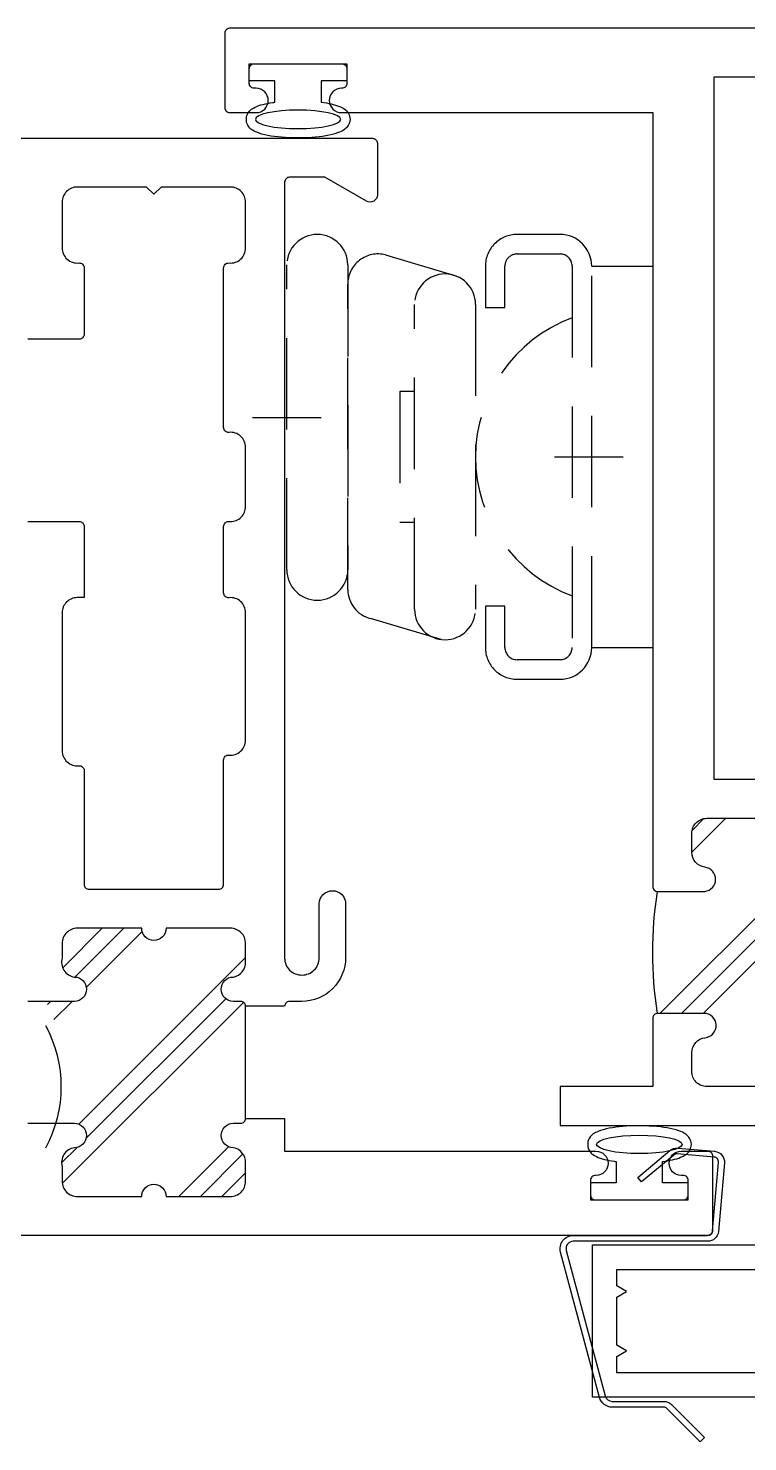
# Model space of a CAD drawing. Extents: x -138 to 168, y -127 to 80.
# Drawn here: x 3.501 to 4.976, y 45.403 to 48.301 of the extents above; entities that cross this region are included whole.
import ezdxf

# ---------------------------------------------------------------- set-up
doc = ezdxf.new("R2010")
doc.units = 0
doc.header["$MEASUREMENT"] = 0
doc.linetypes.add('HIDDEN', pattern=[0.375, 0.25, -0.125])
doc.layers.get('0').update_dxf_attribs({"linetype": 'CONTINUOUS'})
for name, color, linetype in [('DIM', 7, 'CONTINUOUS'), ('FRAME', 1, 'CONTINUOUS'), ('GEOMETRY', 1, 'CONTINUOUS'), ('MISC', 7, 'CONTINUOUS'), ('SCREEN', 5, 'CONTINUOUS'), ('SCREEN_CLIP', 7, 'CONTINUOUS'), ('VENT', 5, 'CONTINUOUS')]:
    doc.layers.add(name, color=color, linetype=linetype)

# ---------------------------------------------------------------- blocks, each defined once
blk = doc.blocks.new('4-BAR_HINGE')
at = {"linetype": 'HIDDEN', "ltscale": 0.75}
for p, q in [((0.4006, -1.0542), (0.3126, -1.0542)), ((0.3126, -1.0942), (0.4006, -1.0942)), ((0.2476, -1.1192), (0.2476, -1.9012)), ((0.2876, -1.9012), (0.2876, -1.1192)), ((0.4256, -1.1192), (0.4256, -1.2042)), ((0.4656, -1.2042), (0.4656, -1.1192)), ((0.5561, -1.1357), (0.7009, -1.1785)), ((0.4256, -1.2042), (0.4656, -1.2042)), ((0.4857, -1.8227), (0.4857, -1.1977)), ((0.6107, -1.1977), (0.6107, -1.8227)), ((0.7476, -1.2385), (0.7476, -1.8642)), ((0.7476, -1.9037), (0.7476, -1.2787)), ((0.8726, -1.2787), (0.8726, -1.9037)), ((0.6407, -1.3765), (0.6107, -1.3765)), ((0.6407, -1.6439), (0.6407, -1.3765)), ((0.6107, -1.6439), (0.6407, -1.6439)), ((0.4656, -1.8162), (0.4256, -1.8162)), ((0.4256, -1.8162), (0.4256, -1.9012)), ((0.4656, -1.9012), (0.4656, -1.8162)), ((0.6701, -1.9242), (0.5262, -1.8812)), ((0.4006, -1.9262), (0.3126, -1.9262)), ((0.3126, -1.9662), (0.4006, -1.9662))]:
    blk.add_line(p, q, dxfattribs=at)
for p, q in [((0.2476, -1.1192), (0.1225, -1.1192)), ((0.2476, -1.9012), (0.1225, -1.9012))]:
    blk.add_line(p, q)
at = {"linetype": 'Continuous'}
for p, q in [((0.3242, -1.5102), (0.1831, -1.5102)), ((0.9431, -1.5912), (0.8021, -1.5912))]:
    blk.add_line(p, q, dxfattribs=at)
at = {"linetype": 'HIDDEN', "ltscale": 0.75}
for centre, radius, start, end in [((0.3126, -1.1192), 0.065, 90, 180), ((0.4006, -1.1192), 0.065, 360, 90), ((0.3126, -1.1192), 0.025, 90, 180), ((0.4006, -1.1192), 0.025, 0, 90), ((0.5482, -1.1977), 0.0625, 0, 180), ((0.6856, -1.2385), 0.062, 0, 75.7192), ((0.8101, -1.2787), 0.0625, 0, 180), ((0.1812, -1.5102), 0.3045, 290.4553, 69.5447), ((0.5482, -1.8227), 0.0625, 180, 0), ((0.6856, -1.8642), 0.062, 255.5579, 0), ((0.3126, -1.9012), 0.065, 180, 270), ((0.3126, -1.9012), 0.025, 180, 270), ((0.4006, -1.9012), 0.065, 270, 0), ((0.4006, -1.9012), 0.025, 270, 0), ((0.8101, -1.9037), 0.0625, 180, 0)]:
    blk.add_arc(centre, radius, start, end, dxfattribs=at)
blk = doc.blocks.new('05P11-Z-BAR')
h = blk.add_hatch()
h.set_pattern_fill('PLAST', angle=45, style=0)
h.set_pattern_definition([(45, (-0.3846, -1e-07), (-0.176777, 0.176777), []), (45, (-0.4067, 0.0221), (-0.176777, 0.176777), []), (45, (-0.4288, 0.0442), (-0.176777, 0.176777), [])])
h.paths.add_polyline_path([(0.0065, 1.12, -0.414214), (-0.0185, 1.145, -0.414214), (0.0065, 1.17), (0.0065, 1.302, 0.414214), (-0.0245, 1.333), (-0.0628, 1.333, 0.38311), (-0.0936, 1.3053, -0.947716), (-0.1435, 1.308), (-0.1435, 1.403, 0.087329), (-0.3935, 1.403), (-0.3935, 1.308, -1), (-0.4435, 1.308, 0.352985), (-0.4733, 1.333), (-0.5125, 1.333, 0.414214), (-0.5435, 1.302), (-0.5435, 1.17, -0.414214), (-0.5185, 1.145, -0.414214), (-0.5435, 1.12), (-0.5435, 0.988, 0.414214), (-0.5125, 0.957), (-0.4742, 0.957, 0.38311), (-0.4434, 0.9847, -0.898027), (-0.3936, 0.9847, 0.38311), (-0.3628, 0.957, -0.325577), (-0.1745, 0.957, 0.363634), (-0.1435, 0.982, -0.947716), (-0.0936, 0.9847, 0.38311), (-0.0628, 0.957), (-0.0245, 0.957, 0.414214), (0.0065, 0.988)])
blk.add_line((-0.0865, 0.877), (-0.0865, 0.877))
for points in [[(-2.1635, 2.28, -0.414214), (-2.1535, 2.29), (-2.0005, 2.29, -0.414214), (-1.9905, 2.28), (-1.9905, 2.226, -1), (-2.0405, 2.226), (-2.0405, 2.23, 0.414214), (-2.0505, 2.24), (-2.0805, 2.24, 0.414214), (-2.0905, 2.23), (-2.0905, 2.05, 0.414214), (-2.0805, 2.04), (-2.0505, 2.04, 0.414214), (-2.0405, 2.05), (-2.0405, 2.051, -1), (-1.9905, 2.051), (-1.9905, 1.413), (-0.4035, 1.413, -0.414214), (-0.3935, 1.403), (-0.3935, 1.3065, -0.888834), (-0.4432, 1.306, 0.377258), (-0.4739, 1.333), (-0.5125, 1.333, 0.414214), (-0.5435, 1.302), (-0.5435, 1.17, -1), (-0.5435, 1.12), (-0.5435, 0.988, 0.414214), (-0.5125, 0.957), (-0.4742, 0.957, 0.383109), (-0.4434, 0.9847, -0.898027), (-0.3936, 0.9847, 0.38311), (-0.3628, 0.957), (-0.3628, 0.877), (-0.3935, 0.877), (-0.3935, 0.842, -0.414214), (-0.4835, 0.752), (-0.5715, 0.752, -1), (-0.5715, 0.806), (-0.486, 0.806, 0.859155), (-0.486, 0.877), (-2.0735, 0.877, 0.414214), (-2.0835, 0.867), (-2.0835, 0.797, 0.131652), (-2.0822, 0.792), (-2.0345, 0.7095, -0.577353), (-2.0475, 0.687), (-2.1535, 0.687, -0.414214), (-2.1635, 0.697), (-2.1635, 2.28)], [(-0.0245, 0.957, 0.414214), (0.0065, 0.988), (0.0065, 1.12, -1), (0.0065, 1.17), (0.0065, 1.302, 0.414214), (-0.0245, 1.333), (-0.0628, 1.333, 0.38311), (-0.0936, 1.3053, -0.947716), (-0.1435, 1.308), (-0.1435, 1.403, -0.414214), (-0.1335, 1.413), (0.0065, 1.413), (0.0065, 1.603), (0.0865, 1.603), (0.0865, 0.01, -0.414214), (0.0765, 0), (-0.0765, 0, -0.414214), (-0.0865, 0.01), (-0.0865, 0.064, -1), (-0.0365, 0.064), (-0.0365, 0.06, 0.414214), (-0.0265, 0.05), (0.0035, 0.05, 0.414214), (0.0135, 0.06), (0.0135, 0.24, 0.414214), (0.0035, 0.25), (-0.0265, 0.25, 0.414214), (-0.0365, 0.24), (-0.0365, 0.239, -1), (-0.0865, 0.239), (-0.0865, 0.877), (-0.1745, 0.877), (-0.1745, 0.957, 0.363634), (-0.1435, 0.982, -0.947716), (-0.0936, 0.9847, 0.38311), (-0.0628, 0.957), (-0.0245, 0.957)]]:
    blk.add_lwpolyline(points, format="xyb")
blk.add_lwpolyline([(-2.0635, 1.1605), (-2.0635, 1.288), (-0.6235, 1.288), (-0.6235, 1.002), (-2.0635, 1.002), (-2.0635, 1.1295), (-2.0485, 1.145)], close=True)
at = {"color": 7}
for centre, radius, start, end in [((-0.2685, 0.638), 0.7751, 80.7195, 99.2805), ((-0.2687, 0.8277), 0.1599, 53.9319, 126.0681)]:
    blk.add_arc(centre, radius, start, end, dxfattribs=at)
blk = doc.blocks.new('*U103')
at = {"layer": 'GEOMETRY'}
blk.add_lwpolyline([(1.607, 19.51), (1.5634, 19.51), (1.5634, 19.4575), (1.5284, 19.4575), (1.5284, 19.6575), (1.5634, 19.6575), (1.5634, 19.605), (1.607, 19.605)], dxfattribs=at)
at = {"layer": 'GEOMETRY', "extrusion": (0, 0, -1)}
blk.add_ellipse((1.6422, 19.5575), major_axis=(0, 0.0875), ratio=0.216465, dxfattribs=at)
at = {"layer": 'GEOMETRY'}
blk.add_open_spline([(1.607, 19.605), (1.6089, 19.6196), (1.6116, 19.632), (1.6185, 19.6489), (1.6211, 19.6556), (1.6336, 19.6627), (1.6378, 19.6641), (1.6422, 19.6641), (1.6521, 19.6641), (1.6589, 19.658), (1.6662, 19.6485), (1.6682, 19.6437), (1.675, 19.6245), (1.6778, 19.6063), (1.6821, 19.5447), (1.6793, 19.4988), (1.6659, 19.4662), (1.6633, 19.4597), (1.6474, 19.4502), (1.635, 19.4509), (1.6222, 19.4597), (1.6196, 19.4646), (1.6125, 19.4794), (1.6098, 19.4913), (1.6074, 19.5071), (1.6072, 19.5085), (1.607, 19.51)], degree=3, knots=[5.253202, 5.253202, 5.253202, 5.253202, 5.797173, 5.797173, 6.160155, 6.160155, 6.283185, 6.283185, 6.283185, 6.559914, 6.559914, 6.836642, 6.836642, 7.54361, 7.54361, 8.941834, 8.941834, 9.296554, 9.296554, 9.572552, 9.572552, 9.848549, 9.848549, 10.398843, 10.398843, 10.454782, 10.454782, 10.454782, 10.454782], dxfattribs=at)
blk = doc.blocks.new('*U102')
at = {"layer": 'GEOMETRY'}
blk.add_lwpolyline([(1.4497, 19.51), (1.4934, 19.51), (1.4934, 19.4575), (1.5284, 19.4575), (1.5284, 19.6575), (1.4934, 19.6575), (1.4934, 19.605), (1.4497, 19.605)], dxfattribs=at)
blk.add_ellipse((1.4146, 19.5575), major_axis=(0, 0.0875), ratio=0.216465, dxfattribs=at)
blk.add_open_spline([(1.4497, 19.605), (1.4479, 19.6196), (1.4452, 19.632), (1.4383, 19.6489), (1.4357, 19.6556), (1.4232, 19.6627), (1.419, 19.6641), (1.4146, 19.6641), (1.4047, 19.6641), (1.3979, 19.658), (1.3906, 19.6485), (1.3885, 19.6437), (1.3818, 19.6245), (1.379, 19.6063), (1.3747, 19.5447), (1.3775, 19.4988), (1.3909, 19.4662), (1.3935, 19.4597), (1.4094, 19.4502), (1.4218, 19.4509), (1.4345, 19.4597), (1.4372, 19.4646), (1.4443, 19.4794), (1.447, 19.4913), (1.4493, 19.5071), (1.4495, 19.5085), (1.4497, 19.51)], degree=3, knots=[5.253202, 5.253202, 5.253202, 5.253202, 5.797173, 5.797173, 6.160155, 6.160155, 6.283185, 6.283185, 6.283185, 6.559914, 6.559914, 6.836642, 6.836642, 7.54361, 7.54361, 8.941834, 8.941834, 9.296554, 9.296554, 9.572552, 9.572552, 9.848549, 9.848549, 10.398843, 10.398843, 10.454782, 10.454782, 10.454782, 10.454782], dxfattribs=at)
blk = doc.blocks.new('114-FLAT_SCREEN')
blk.add_line((0.1415, 0.603), (0.1415, 0.602))
at = {"linetype": 'HIDDEN'}
blk.add_line((0.1935, 0.481), (0.1442, 0.5896), dxfattribs=at)
blk.add_lwpolyline([(0.3985, 0.442), (0.3985, -0.307), (0.0865, -0.307), (0.0865, 0.442), (0.3115, 0.442), (0.3115, 0.593), (0.2215, 0.593), (0.2215, 0.572), (0.1715, 0.572, -0.414214), (0.1415, 0.602), (0.1415, 0.613, -0.414214), (0.1715, 0.643), (0.3615, 0.643), (0.3615, 0.442)], format="xyb", close=True)
blk.add_lwpolyline([(0.292, -0.257), (0.1934, -0.257), (0.1818, -0.237), (0.1703, -0.257), (0.1365, -0.257), (0.1365, 0.392), (0.1703, 0.392), (0.1818, 0.372), (0.1934, 0.392), (0.292, 0.392), (0.3035, 0.372), (0.315, 0.392), (0.3485, 0.392), (0.3485, -0.257), (0.315, -0.257), (0.3035, -0.237)], close=True)
blk.add_circle((0.2497, 0.5066), 0.0618)

msp = doc.modelspace()

# ---------------------------------------------------------------- hatches: boundary and pattern name
at = {"layer": 'MISC'}
h = msp.add_hatch(dxfattribs=at)
h.set_pattern_fill('PLAST', color=256, angle=135, style=0)
h.set_pattern_definition([(225, (36.6985, 53.25035), (-0.1767767, 0.1767767), []), (225, (36.6764, 53.27245), (-0.1767767, 0.1767767), []), (225, (36.6543, 53.29455), (-0.1767767, 0.1767767), [])])
h.paths.add_polyline_path([(3.537, 46.3058), (3.5955, 46.3058, 1), (3.5955, 46.3558, -0.448856), (3.5705, 46.3948), (3.5705, 46.4248, -0.414214), (3.6015, 46.4558), (3.7335, 46.4558, 0.414214), (3.7585, 46.4308, 0.414214), (3.7835, 46.4558), (3.9155, 46.4558, -0.414214), (3.9465, 46.4248), (3.9465, 46.3948), (3.9465, 46.3868, -0.363634), (3.9215, 46.3558, 1), (3.9215, 46.3058), (3.9365, 46.3058, -0.414214), (3.9465, 46.2958), (3.9465, 46.0658, -0.414214), (3.9365, 46.0558), (3.9215, 46.0558, 1), (3.9215, 46.0058, -0.363634), (3.9465, 45.9748), (3.9465, 45.9668), (3.9465, 45.9368, -0.414214), (3.9155, 45.9058), (3.7835, 45.9058, 0.414214), (3.7585, 45.9308, 0.414214), (3.7335, 45.9058), (3.6015, 45.9058, -0.414214), (3.5705, 45.9368), (3.5705, 45.9668, -0.448856), (3.5955, 46.0058, 1), (3.5955, 46.0558), (3.537, 46.0558, 0.254083)])

# ---------------------------------------------------------------- linework, layer by layer
at = {"layer": 'FRAME'}
for points in [[(2.9815, 48.0758), (4.2065, 48.0758, -0.414214), (4.2165, 48.0658), (4.2165, 47.9598, -0.57735), (4.194, 47.9468), (4.1092, 47.9958), (4.0365, 47.9958, 0.414214), (4.0265, 47.9858), (4.0265, 46.3948, 0.414214), (4.0615, 46.3598), (4.062, 46.3598, 0.414214), (4.0975, 46.3953), (4.0975, 46.5058, -0.414214), (4.1245, 46.5328, -0.414214), (4.1515, 46.5058), (4.1515, 46.3958, -0.414214), (4.0615, 46.3058), (4.0365, 46.3058, 0.414214), (4.0265, 46.2958), (3.9465, 46.2958, 0.414214), (3.9365, 46.3058), (3.9215, 46.3058, -1), (3.9215, 46.3558, 0.363634), (3.9465, 46.3868), (3.9465, 46.3948), (3.9465, 46.4248, 0.414214), (3.9155, 46.4558), (3.7835, 46.4558, -0.414214), (3.7585, 46.4308, -0.414214), (3.7335, 46.4558), (3.6015, 46.4558, 0.414214), (3.5705, 46.4248), (3.5705, 46.3948, 0.448856), (3.5955, 46.3558, -1), (3.5955, 46.3058), (3.5005, 46.3058, -0.414214)], [(3.5005, 47.2898), (3.6055, 47.2898, -0.414214), (3.6155, 47.2798), (3.6155, 47.1338), (3.6015, 47.1338, 0.414214), (3.5705, 47.1028), (3.5705, 46.8198, 0.443132), (3.6045, 46.789, -0.443132), (3.6155, 46.779), (3.6155, 46.5458, 0.414214), (3.6255, 46.5358), (3.8915, 46.5358, 0.414214), (3.9015, 46.5458), (3.9015, 46.801, -0.443132), (3.9125, 46.811, 0.443132), (3.9465, 46.8418), (3.9465, 47.1028, 0.443132), (3.9125, 47.1337, -0.443132), (3.9015, 47.1436), (3.9015, 47.2798, -0.414214), (3.9115, 47.2898), (3.9155, 47.2898, 0.414214), (3.9465, 47.3208), (3.9465, 47.4418, 0.443132), (3.9125, 47.4727, -0.443132), (3.9015, 47.4826), (3.9015, 47.81, -0.443132), (3.9125, 47.82, 0.443132), (3.9465, 47.8508), (3.9465, 47.9448, 0.414214), (3.9155, 47.9758), (3.7735, 47.9758), (3.7585, 47.9608), (3.7435, 47.9758), (3.6015, 47.9758, 0.414214), (3.5705, 47.9448), (3.5705, 47.8508, 0.443132), (3.6045, 47.82, -0.443132), (3.6155, 47.81), (3.6155, 47.6738, -0.414214), (3.6055, 47.6638), (3.5005, 47.6638, -0.414214)], [(3.5005, 46.0558), (3.5955, 46.0558, -1), (3.5955, 46.0058, 0.448856), (3.5705, 45.9668), (3.5705, 45.9368, 0.414214), (3.6015, 45.9058), (3.7335, 45.9058, -0.414214), (3.7585, 45.9308, -0.414214), (3.7835, 45.9058), (3.9155, 45.9058, 0.414214), (3.9465, 45.9368), (3.9465, 45.9668), (3.9465, 45.9748, 0.363634), (3.9215, 46.0058, -1), (3.9215, 46.0558), (3.9365, 46.0558, 0.414214), (3.9465, 46.0658), (4.0265, 46.0658), (4.0265, 45.9988), (4.0265, 45.9988), (4.6646, 45.9988, -0.414214), (4.6895, 45.9739), (4.6895, 45.9737, -0.414214), (4.6646, 45.9488), (4.6635, 45.9488, 0.414214), (4.6535, 45.9388), (4.6535, 45.9088, 0.414214), (4.6635, 45.8988), (4.8435, 45.8988, 0.414214), (4.8535, 45.9088), (4.8535, 45.9388, 0.414214), (4.8435, 45.9488), (4.8394, 45.9488, -0.414214), (4.8145, 45.9737), (4.8145, 45.9739, -0.414214), (4.8394, 45.9988), (4.8935, 45.9988, -0.414214), (4.9035, 45.9888), (4.9035, 45.8358, -0.414214), (4.8935, 45.8258), (2.9815, 45.8258, -0.414214)]]:
    msp.add_lwpolyline(points, format="xyb", dxfattribs=at)
at = {"layer": 'MISC'}
msp.add_line((3.9465, 46.0658), (3.9465, 46.2958), dxfattribs=at)
msp.add_arc((3.3069, 46.1308), 0.2619, 331.4876, 28.5124, dxfattribs=at)
at = {"layer": 'SCREEN_CLIP'}
msp.add_lwpolyline([(4.9158, 45.9756, 0.414214), (4.9067, 45.9865), (4.8312, 45.9931, 0.198912), (4.8239, 45.9908), (4.7581, 45.9356), (4.7504, 45.9448), (4.8161, 46, -0.198912), (4.8322, 46.005), (4.9078, 45.9984, -0.414214), (4.9278, 45.9746), (4.9155, 45.8339, -0.388879), (4.8935, 45.8138), (4.6182, 45.8138, 0.493145), (4.6037, 45.795), (4.6836, 45.4967, 0.339454), (4.6981, 45.4856), (4.8036, 45.4856, -0.198912), (4.8192, 45.4791), (4.8869, 45.4113), (4.8785, 45.4029), (4.8107, 45.4706, 0.198912), (4.8036, 45.4736), (4.6981, 45.4736, -0.339454), (4.672, 45.4936), (4.5921, 45.7918, -0.493145), (4.6182, 45.8258), (4.8935, 45.8258, 0.388879), (4.9035, 45.835)], format="xyb", close=True, dxfattribs=at)

# ---------------------------------------------------------------- block references
at = {"rotation": 180}
msp.add_blockref('4-BAR_HINGE', (4.9035, 45.9123), dxfattribs=at)
at = {"layer": 'DIM', "rotation": 270}
for name, p in [('*U103', (-15.5035, 49.7567)), ('*U102', (-14.804, 47.4272))]:
    msp.add_blockref(name, p, dxfattribs=at)
at = {"layer": 'SCREEN', "rotation": 270}
msp.add_blockref('114-FLAT_SCREEN', (4.9645, 45.8928), dxfattribs=at)
at = {"layer": 'VENT', "xscale": -1, "rotation": 90}
msp.add_blockref('05P11-Z-BAR', (6.194, 46.1378), dxfattribs=at)

doc.saveas('drawing.dxf')
